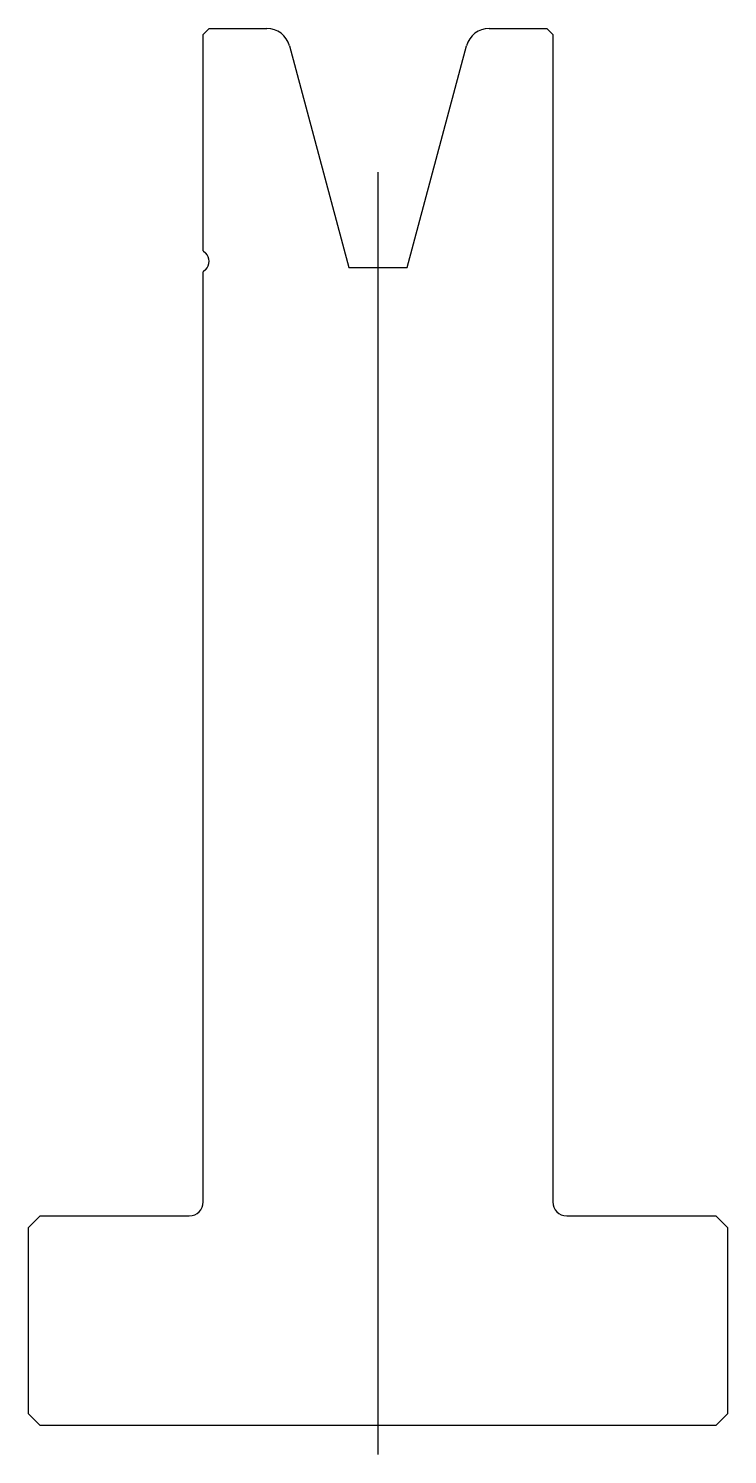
# Model space of a CAD drawing. Header units: metres. Extents: x -30 to 30, y -59 to 64.
import ezdxf

# ---------------------------------------------------------------- set-up
doc = ezdxf.new("R2010")
doc.units = ezdxf.units.M

msp = doc.modelspace()

# ---------------------------------------------------------------- linework, layer by layer
for p, q in [((-14.42828, 63.981481), (-14.92828, 63.481481)), ((-14.42828, 63.981481), (-9.462934, 63.981481)), ((9.606374, 63.981481), (14.57172, 63.981481)), ((15.07172, 63.481481), (14.57172, 63.981481)), ((-14.92828, 44.895694), (-14.92828, 63.481481)), ((-7.531082, 62.499119), (-2.42828, 43.455201)), ((2.57172, 43.455201), (7.674523, 62.499119)), ((15.07172, 63.481481), (15.07172, -36.818519)), ((0.07172, -58.518519), (0.07172, 51.62974)), ((-14.92828, 44.895694), (-14.721173, 44.688587)), ((-14.721173, 43.274374), (-14.92828, 43.067267)), ((-14.92828, -36.818519), (-14.92828, 43.067267)), ((-2.42828, 43.455201), (2.57172, 43.455201)), ((-28.92828, -38.018519), (-29.92828, -39.018519)), ((-29.92828, -55.018519), (-29.92828, -39.018519)), ((-28.92828, -38.018519), (-16.12828, -38.018519)), ((16.27172, -38.018519), (29.07172, -38.018519)), ((30.07172, -39.018519), (29.07172, -38.018519)), ((30.07172, -39.018519), (30.07172, -55.018519)), ((-29.92828, -55.018519), (-28.92828, -56.018519)), ((29.07172, -56.018519), (30.07172, -55.018519)), ((29.07172, -56.018519), (-28.92828, -56.018519))]:
    msp.add_line(p, q)
for centre, radius, start, end in [((-9.462934, 61.981481), 2, 15, 90), ((9.606374, 61.981481), 2, 90, 165), ((-15.42828, 43.981481), 1, 315, 45), ((-16.12828, -36.818519), 1.2, 270, 0), ((16.27172, -36.818519), 1.2, 180, 270)]:
    msp.add_arc(centre, radius, start, end)

doc.saveas('drawing.dxf')
